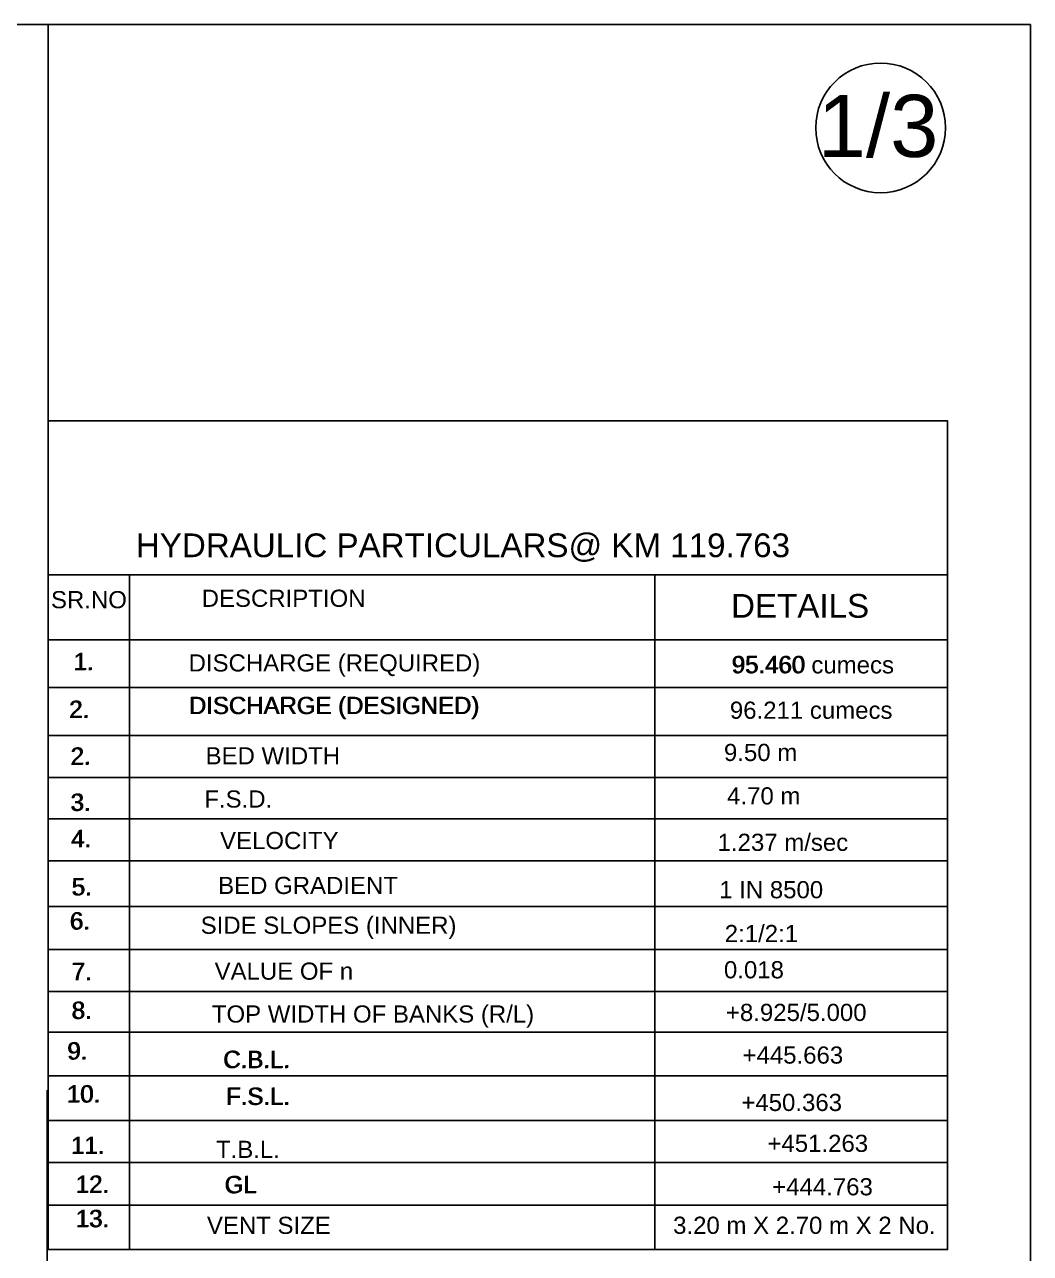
# Model space of a CAD drawing. Header units: inches. Extents: x -68883 to 79575, y 52 to 198306.
# Drawn here: x 52684 to 79501, y 165534 to 198306 of the extents above; entities that cross this region are included whole.
import ezdxf

# ---------------------------------------------------------------- set-up
doc = ezdxf.new("R2010")
doc.units = ezdxf.units.IN
doc.header["$MEASUREMENT"] = 0
doc.layers.add('DRAWING', color=7, linetype='Continuous')
doc.layers.add('TEXT', color=7, linetype='Continuous')
doc.styles.get("Standard").update_dxf_attribs({"font": 'arial.ttf'})

msp = doc.modelspace()

# ---------------------------------------------------------------- linework, layer by layer
at = {"layer": 'DRAWING'}
msp.add_lwpolyline([(-66216.59637, 198305.63732), (79501.25074, 198305.63732), (79501.25074, 100802.6376), (-66216.59637, 100802.6376)], close=True, dxfattribs=at)
msp.add_lwpolyline([(53282.20764, 169889.65759), (53282.20764, 122386.62606)], dxfattribs=at)
msp.add_circle((75506.56283, 195550.11012), 1729.39874, dxfattribs=at)
at = {"layer": 'TEXT'}
for points in [[(53312.52608, 187734.59118), (53312.52608, 198305.63732)], [(53312.52608, 183631.80085), (77291.79489, 183631.80085)], [(55483.95333, 183631.80085), (55483.95333, 165635.52999)], [(69488.19551, 183631.80085), (69488.19551, 165635.52999)], [(53312.52608, 181895.18386), (77291.79489, 181895.18386)], [(53312.52608, 180627.24869), (77291.79489, 180627.24869)], [(53312.52608, 179346.0253), (77291.79489, 179346.0253)], [(53312.52608, 178224.58723), (77291.79489, 178224.58723)], [(53312.52608, 177121.33876), (77291.79489, 177121.33876)], [(53312.52608, 176000.55422), (77291.79489, 176000.55422)], [(53312.52608, 174782.06862), (77291.79489, 174782.06862)], [(53312.52608, 173643.74799), (77291.79489, 173643.74799)], [(53312.52608, 172522.96344), (77291.79489, 172522.96344)], [(53312.52608, 171437.14214), (77291.79489, 171437.14214)], [(53312.52608, 170273.76995), (77291.79489, 170273.76995)], [(53312.52608, 169082.94998), (77291.79489, 169082.94998)], [(53312.52608, 167962.16543), (77291.79489, 167962.16543)], [(53312.52608, 166823.8448), (77291.79489, 166823.8448)]]:
    msp.add_lwpolyline(points, dxfattribs=at)
msp.add_lwpolyline([(53312.52608, 187734.59118), (77291.79489, 187734.59118), (77291.79489, 165635.52999), (53312.52608, 165635.52999)], close=True, dxfattribs=at)

# ---------------------------------------------------------------- texts
at = {"layer": 'DRAWING'}
msp.add_text('1/3', height=1656.695544, dxfattribs=at).set_placement((73831.15129, 194775.3152))
at = {"layer": 'TEXT'}
for s, height, p in [('96.211 cumecs', 457.5804541, (71488.48405, 179792.64633)), ('9.50 m ', 457.580454, (71330.35772, 178665.87119)), ('4.70 m', 457.580454, (71414.77888, 177507.61824)), ('1.237 m/sec', 457.5804541, (71161.77677, 176268.98248)), ('1 IN 8500', 457.580454, (71203.85667, 175005.4041)), ('2:1/2:1', 457.580454, (71351.52836, 173836.58593)), ('0.018', 457.580454, (71330.35772, 172870.35855)), ('+8.925/5.000', 457.5804541, (71383.15362, 171733.12711)), ('+445.663', 457.580454, (71825.90732, 170595.89567)), ('+450.363', 457.580454, (71794.28206, 169332.31729)), ('+451.263', 457.580454, (72490.29925, 168241.5946)), ('+444.763', 457.580454, (72616.80031, 167083.34165)), ('VENT SIZE', 457.580454, (57545.45235, 166055.44879)), ('3.20 m X 2.70 m X 2 No.', 457.5804541, (69975.4373, 166056.66379))]:
    msp.add_text(s, height=height, dxfattribs=at).set_placement(p)
at = {"layer": 'TEXT', "attachment_point": 1}
for s, insert, char_height, width in [(' HYDRAULIC PARTICULARS@ KM 119.763', (55404.84615, 184734.70195), 632.4408236, 21540.4420435), (' SR.NO ', (53210.07067, 183197.75552), 457.580454, 11182.6193329), (' DESCRIPTION ', (57228.20337, 183235.29486), 457.5804541, 11182.6193329), ('DETAILS', (71519.53069, 183119.76896), 632.440824, 6834.9553657), ('1.', (54007.30021, 181554.47779), 457.580454, 592.0396755), ('1.', (53983.03693, 181542.67285), 457.580454, 592.0396755), ('1.', (53987.46614, 181550.04666), 457.580454, 592.0396755), ('1.', (53999.91819, 181548.36807), 457.580454, 592.0396755), ('1.', (54000.97276, 181548.78943), 457.580454, 592.0396755), ('DISCHARGE (REQUIRED)', (57057.25612, 181510.87259), 457.5804541, 11182.6193329), (' 95.460 cumecs ', (71351.44685, 181459.81673), 457.5804541, 5181.8995064), (' 95.460 ', (71355.87606, 181467.19054), 457.580454, 2207.2950724), (' 95.460 ', (71368.32811, 181465.51194), 457.580454, 2207.2950724), (' 95.460 ', (71369.38268, 181465.9333), 457.580454, 2207.2950724), (' 95.460 ', (71375.71013, 181471.62167), 457.580454, 2207.2950724), ('2.', (53862.91641, 180267.80139), 457.580454, 592.0396755), ('2.', (53867.34563, 180275.1752), 457.580454, 592.0396755), ('2.', (53879.79768, 180273.49661), 457.580454, 592.0396755), ('2.', (53880.85225, 180273.91797), 457.580454, 592.0396755), ('2.', (53887.1797, 180279.60633), 457.580454, 592.0396755), ('DISCHARGE (DESIGNED)', (57057.25612, 180375.30194), 457.5804541, 11131.4330411), ('DISCHARGE (DESIGNED)', (57069.70816, 180373.62335), 457.5804541, 11131.4330411), ('DISCHARGE (DESIGNED)', (57070.76274, 180374.04471), 457.5804541, 11131.4330411), ('DISCHARGE (DESIGNED)', (57077.09019, 180379.73307), 457.5804541, 11131.4330411), ('2.', (53900.69758, 179019.4372), 457.580454, 592.0396755), ('2.', (53905.1268, 179026.81101), 457.580454, 592.0396755), ('2.', (53917.57885, 179025.13241), 457.580454, 592.0396755), ('2.', (53918.63342, 179025.55377), 457.580454, 592.0396755), ('2.', (53924.96087, 179031.24214), 457.580454, 592.0396755), ('BED WIDTH', (57510.40696, 179034.50855), 457.580454, 5062.4601476), ('3.', (53900.69758, 177789.02571), 457.580454, 592.0396755), ('3.', (53905.1268, 177796.39952), 457.580454, 592.0396755), ('3.', (53917.57885, 177794.72092), 457.580454, 592.0396755), ('3.', (53918.63342, 177795.14228), 457.580454, 592.0396755), ('3.', (53924.96087, 177800.83065), 457.580454, 592.0396755), ('F.S.D.', (57475.97817, 177881.8657), 457.580454, 2471.8902135), ('4.', (53915.27038, 176819.33864), 457.580454, 592.0396755), ('4.', (53919.69959, 176826.71244), 457.580454, 592.0396755), ('4.', (53932.15164, 176825.03385), 457.580454, 592.0396755), ('4.', (53933.20622, 176825.45521), 457.580454, 592.0396755), ('4.', (53939.53366, 176831.14357), 457.580454, 592.0396755), ('VELOCITY', (57895.31442, 176774.97386), 457.580454, 4576.86984), ('5.', (53931.42619, 175535.17811), 457.580454, 592.0396755), ('5.', (53935.8554, 175542.55191), 457.580454, 592.0396755), ('5.', (53948.30745, 175540.87332), 457.580454, 592.0396755), ('5.', (53949.36202, 175541.29468), 457.580454, 592.0396755), ('5.', (53955.68947, 175546.98304), 457.580454, 592.0396755), ('BED GRADIENT', (57844.34808, 175577.18303), 457.5804541, 5482.5024175), ('6.', (53882.51353, 174625.03614), 457.580454, 592.0396755), ('6.', (53886.94275, 174632.40994), 457.580454, 592.0396755), ('6.', (53899.39479, 174630.73135), 457.580454, 592.0396755), ('6.', (53900.44937, 174631.15271), 457.580454, 592.0396755), ('6.', (53906.77682, 174636.84108), 457.580454, 592.0396755), ('SIDE SLOPES (INNER)', (57379.27282, 174515.877), 457.5804541, 40758.7359853), ('7.', (53930.27305, 173272.77634), 457.580454, 592.0396755), ('7.', (53934.70226, 173280.15015), 457.580454, 592.0396755), ('7.', (53947.15431, 173278.47156), 457.580454, 592.0396755), ('7.', (53948.20888, 173278.89292), 457.580454, 592.0396755), ('7.', (53954.53633, 173284.58128), 457.580454, 592.0396755), ('VALUE OF n', (57750.41228, 173292.03459), 457.580454, 5293.9309006), ('8.', (53930.27305, 172241.04926), 457.580454, 592.0396755), ('8.', (53934.70226, 172248.42306), 457.580454, 592.0396755), ('8.', (53947.15431, 172246.74447), 457.580454, 592.0396755), ('8.', (53948.20888, 172247.16583), 457.580454, 592.0396755), ('8.', (53954.53633, 172252.8542), 457.580454, 592.0396755), ('TOP WIDTH OF BANKS (R/L)', (57676.44576, 172148.37925), 457.5804541, 12417.4319996), ('9.', (53814.18569, 171158.79105), 457.580454, 592.0396755), ('9.', (53818.6149, 171166.16486), 457.580454, 592.0396755), ('9.', (53831.06695, 171164.48626), 457.580454, 592.0396755), ('9.', (53832.12152, 171164.90762), 457.580454, 592.0396755), ('9.', (53838.44897, 171170.59599), 457.580454, 592.0396755), ('C.B.L.', (57972.0505, 170930.80153), 457.580454, 2451.0533159), ('C.B.L.', (57976.47972, 170938.17533), 457.580454, 2451.0533159), ('C.B.L.', (57988.93176, 170936.49674), 457.580454, 2451.0533159), ('C.B.L.', (57989.98634, 170936.9181), 457.580454, 2451.0533159), ('C.B.L.', (57996.31379, 170942.60646), 457.580454, 2451.0533159), ('10.', (53801.77717, 170012.07648), 457.580454, 592.0396755), ('10.', (53806.20638, 170019.45029), 457.580454, 592.0396755), ('10.', (53818.65843, 170017.7717), 457.580454, 592.0396755), ('10.', (53819.713, 170018.19306), 457.580454, 592.0396755), ('10.', (53826.04045, 170023.88142), 457.580454, 592.0396755), ('F.S.L.', (58045.75566, 169948.47474), 457.580454, 2317.8783622), ('F.S.L.', (58050.18488, 169955.84855), 457.580454, 2317.8783622), ('F.S.L.', (58062.63693, 169954.16996), 457.580454, 2317.8783622), ('F.S.L.', (58063.6915, 169954.59132), 457.580454, 2317.8783622), ('F.S.L.', (58070.01895, 169960.27968), 457.580454, 2317.8783622), ('11.', (53914.20527, 168640.47999), 457.580454, 592.0396755), ('11.', (53918.63449, 168647.8538), 457.580454, 592.0396755), ('11.', (53931.08653, 168646.1752), 457.580454, 592.0396755), ('11.', (53932.14111, 168646.59656), 457.580454, 592.0396755), ('11.', (53938.46856, 168652.28493), 457.580454, 592.0396755), ('T.B.L.', (57787.26487, 168538.69337), 457.580454, 2372.2354861), ('12.', (54038.29047, 167603.43044), 457.580454, 592.0396755), ('12.', (54042.71969, 167610.80424), 457.580454, 592.0396755), ('12.', (54055.17173, 167609.12565), 457.580454, 592.0396755), ('12.', (54056.22631, 167609.54701), 457.580454, 592.0396755), ('12.', (54062.55376, 167615.23537), 457.580454, 592.0396755), ('GL', (58008.90308, 167592.5675), 457.580454, 11183.0723089), ('GL', (58013.3323, 167599.94131), 457.580454, 11183.0723089), ('GL', (58025.78435, 167598.26272), 457.580454, 11183.0723089), ('GL', (58026.83892, 167598.68408), 457.580454, 11183.0723089), ('GL', (58033.16637, 167604.37244), 457.580454, 11183.0723089), ('13.', (54040.16618, 166687.41158), 457.580454, 592.0396755), ('13.', (54044.59539, 166694.78539), 457.580454, 592.0396755), ('13.', (54057.04744, 166693.10679), 457.580454, 592.0396755), ('13.', (54058.10201, 166693.52815), 457.580454, 592.0396755), ('13.', (54064.42946, 166699.21652), 457.580454, 592.0396755)]:
    msp.add_mtext(s, dxfattribs=dict(at, insert=insert, char_height=char_height, width=width))

doc.saveas('drawing.dxf')
